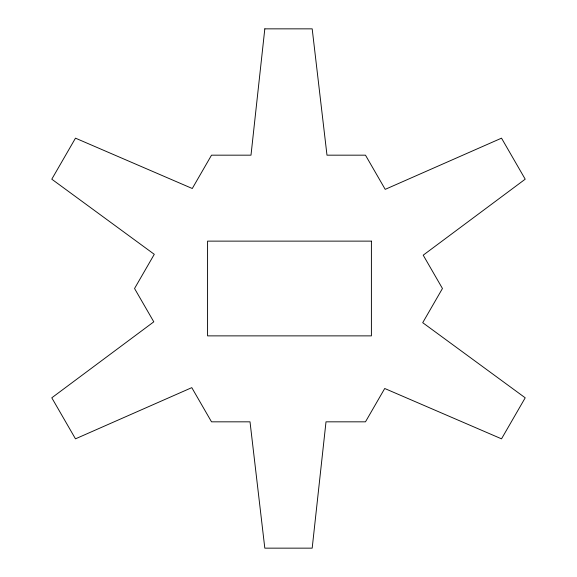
<?xml version="1.0" encoding="UTF-8"?>
<svg xmlns="http://www.w3.org/2000/svg" width="577" height="577" viewBox="0 0 577 577"><rect width="100%" height="100%" fill="white"/><g stroke="black" fill="none" stroke-linecap="round" stroke-linejoin="round"><path stroke-width="0.87" d="M264.814 28.85L250.995 155.17L211.521 155.17L192.278 188.506L75.479 138.163L51.793 179.187L154.283 254.313L134.549 288.5L153.792 321.829L51.793 397.813L75.479 438.837L191.788 387.643L211.521 421.83L250.014 421.83L264.814 548.15L312.186 548.15L326.005 421.83L365.479 421.83L384.722 388.494L501.521 438.837L525.207 397.813L422.717 322.687L442.451 288.5L423.208 255.171L525.207 179.187L501.521 138.163L385.212 189.357L365.479 155.17L326.986 155.17L312.186 28.85L264.814 28.85M371.4 241.128L207.576 241.128L207.576 335.872L371.4 335.872L371.4 241.128"/></g></svg>
